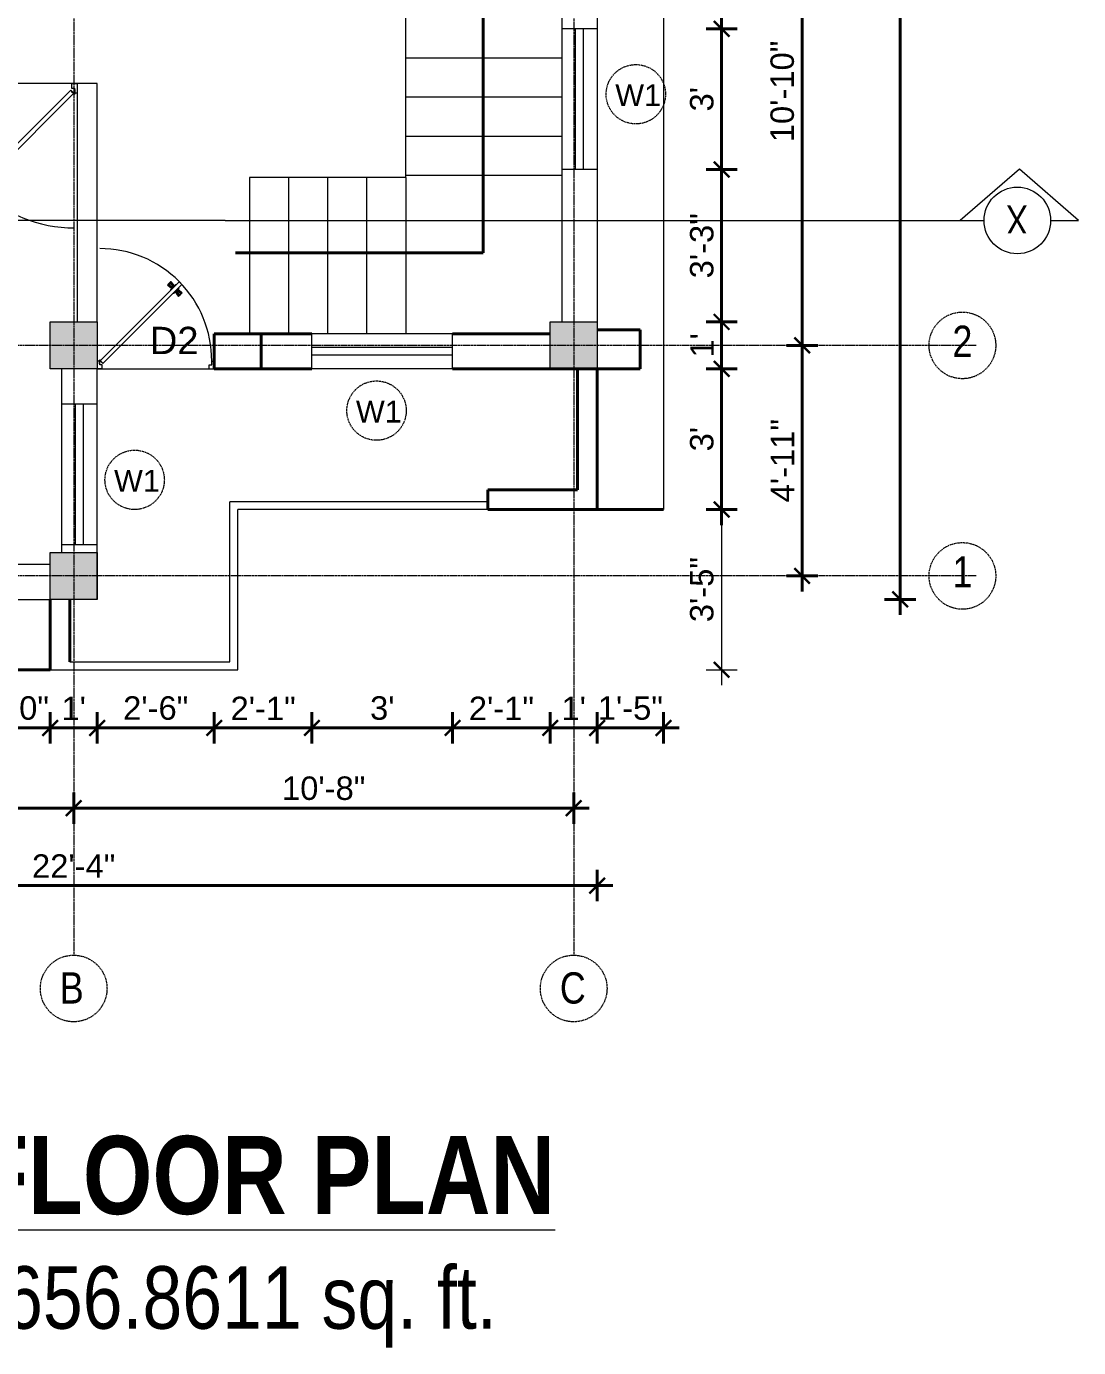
# Model space of a CAD drawing. Header units: inches. Extents: x 141029 to 166402, y -23568 to -18036.
# Drawn here: x 166132.5 to 166401.8, y -20152.4 to -19814.3 of the extents above; entities that cross this region are included whole.
import ezdxf

# ---------------------------------------------------------------- set-up
doc = ezdxf.new("R2010")
doc.units = ezdxf.units.IN
doc.header["$LTSCALE"] = 0.5
doc.header["$MEASUREMENT"] = 0
doc.header["$PDMODE"] = 66
doc.linetypes.add('CENTER', pattern=[2, 1.25, -0.25, 0.25, -0.25])
for name, color, linetype, lineweight in [('Annotate-Lite.w', 177, 'Continuous', 9), ('Annotations-Bold.w', 177, 'Continuous', 13), ('DOOR & WIN', 1, 'Continuous', 25), ('PUERTAS', 7, 'Continuous', 9), ('TEXT', 220, 'Continuous', 9), ('Text-100.w', 254, 'Continuous', 9), ('wall', 1, 'Continuous', 40)]:
    doc.layers.add(name, color=color, linetype=linetype, lineweight=lineweight)
doc.styles.add('ARAIL', font='ARIALN.TTF')
doc.styles.add('arial', font='arial.ttf')
doc.styles.add('DIMTEXT', font='arial.ttf', dxfattribs={"height": 6})
doc.styles.add('gaurav', font='arial.ttf')
doc.styles.get("Standard").update_dxf_attribs({"font": 'arial.ttf'})
doc.dimstyles.new('1 by 96', dxfattribs={"dimtxt": 6, "dimasz": 4, "dimexe": 4, "dimexo": 4, "dimgap": 2, "dimtad": 1, "dimdec": 0, "dimzin": 0, "dimdsep": 46, "dimlunit": 4, "dimtxsty": 'Standard', "dimblk": 'ARCHTICK', "dimcen": 0, "dimdle": 4, "dimadec": 0, "dimazin": 0, "dimtfac": 1, "dimtdec": 0, "dimtix": 1, "dimtofl": 0, "dimtmove": 1, "dimatfit": 3, "dimldrblk": 'ARCHTICK', "dimfxl": 4, "dimfxlon": 1, "dimtolj": 1, "dimtzin": 0, "dimlwd": -1, "dimlwe": -1, "dimarcsym": 0})

# ---------------------------------------------------------------- blocks, each defined once
blk = doc.blocks.new('3ft')
at = {"layer": 'PUERTAS', "color": 6}
for p, q in [((1.01, 2.52), (25.23, 26.74)), ((26.05, 25.92), (1.77, 1.64)), ((26.05, 25.92), (25.23, 26.74)), ((0, 2.4), (0, 0)), ((0.72, 2.4), (0, 2.4)), ((1.6, 0), (0, 0)), ((0.72, 1.52), (0.72, 2.44)), ((0.8, 1.52), (0.72, 1.52)), ((0.8, 1.52), (0.8, 2.41)), ((0.8, 1.2), (0.8, 1.52)), ((1.6, 1.2), (0.8, 1.2)), ((1.57, 1.84), (0.94, 2.47)), ((1.63, 1.89), (0.97, 2.55)), ((1.63, 1.89), (1.57, 1.84)), ((1.77, 1.64), (1.57, 1.84)), ((1.6, 0), (1.6, 1.2)), ((34.4, 0), (34.4, 1.2)), ((34.4, 1.2), (35.2, 1.2)), ((34.4, 0), (36, 0)), ((35.2, 1.2), (35.2, 2.4)), ((35.2, 2.4), (36, 2.4)), ((36, 0), (36, 2.4))]:
    blk.add_line(p, q, dxfattribs=at)
at = {"layer": 'PUERTAS', "color": 8}
for p, q in [((22.57, 24.94), (21.65, 25.68)), ((22.63, 24.99), (21.69, 25.75)), ((22.74, 25.1), (21.84, 25.9)), ((22.13, 26.28), (21.98, 26.13)), ((22.88, 25.24), (22.01, 26.06)), ((22.13, 26.28), (22.27, 26.42)), ((22.29, 26.41), (22.27, 26.42)), ((23.16, 25.52), (22.34, 26.39)), ((23.3, 25.66), (22.5, 26.56)), ((23.41, 25.77), (22.65, 26.71)), ((22.69, 24.32), (23.02, 24.83)), ((23.46, 25.83), (22.72, 26.75)), ((22.95, 24.96), (22.84, 25.07)), ((22.98, 24.99), (22.86, 25.1)), ((23.03, 25.04), (22.91, 25.15)), ((22.91, 24.53), (23.1, 24.91)), ((23.11, 25.12), (22.99, 25.23)), ((23.13, 24.76), (23.18, 24.99)), ((23.28, 25.3), (23.17, 25.41)), ((23.36, 25.37), (23.25, 25.49)), ((23.31, 24.94), (23.28, 25.08)), ((23.41, 25.43), (23.3, 25.54)), ((23.46, 25.09), (23.32, 25.13)), ((23.44, 25.45), (23.33, 25.56)), ((23.64, 25.27), (23.41, 25.22)), ((23.87, 25.49), (23.49, 25.3)), ((24.08, 25.71), (23.57, 25.38)), ((23.63, 23.38), (24.14, 23.72)), ((23.84, 23.6), (24.22, 23.79)), ((24.07, 23.82), (24.3, 23.88)), ((24.25, 24), (24.39, 23.97)), ((24.35, 23.72), (24.46, 23.61)), ((24.4, 24.15), (24.43, 24.01)), ((24.43, 23.8), (24.54, 23.69)), ((24.58, 24.33), (24.52, 24.1)), ((24.6, 23.97), (24.72, 23.86)), ((24.8, 24.56), (24.61, 24.18)), ((25.02, 24.77), (24.68, 24.26)), ((24.68, 24.05), (24.79, 23.94)), ((24.73, 24.1), (24.85, 23.99)), ((24.76, 24.13), (24.87, 24.02)), ((24.83, 23.85), (25.7, 23.03)), ((24.97, 23.99), (25.87, 23.2)), ((25.08, 24.1), (26.02, 23.34)), ((25.14, 24.15), (26.06, 23.41)), ((24.25, 23.26), (24.99, 22.34)), ((24.27, 23.64), (24.38, 23.53)), ((24.3, 23.67), (24.41, 23.56)), ((24.3, 23.32), (25.06, 22.38)), ((24.41, 23.43), (25.2, 22.53)), ((24.55, 23.57), (25.37, 22.7)), ((25.58, 22.82), (25.43, 22.67)), ((25.58, 22.82), (25.73, 22.97)), ((25.72, 22.98), (25.73, 22.97)), ((0, 0), (36, 0))]:
    blk.add_line(p, q, dxfattribs=at)
at = {"layer": 'PUERTAS', "color": 1}
for p, q in [((21.67, 25.73), (22.17, 26.23)), ((22.49, 24.95), (21.67, 25.61)), ((21.7, 25.82), (22.14, 26.26)), ((21.73, 25.79), (21.7, 25.82)), ((22.58, 26.7), (22.14, 26.26)), ((22.67, 26.73), (22.17, 26.23)), ((22.61, 26.67), (22.58, 26.7)), ((22.6, 24.96), (23.02, 25.38)), ((22.61, 24.25), (22.92, 24.72)), ((22.62, 24.13), (22.61, 24.14)), ((22.7, 25.07), (22.71, 25.06)), ((23.45, 25.91), (22.79, 26.73)), ((22.82, 25.06), (23.08, 25.32)), ((22.94, 24.95), (22.83, 25.07)), ((22.92, 24.72), (22.92, 24.72)), ((22.93, 24.94), (23.19, 25.21)), ((22.93, 24.84), (22.93, 24.83)), ((23.44, 25.81), (23.02, 25.38)), ((23.34, 25.58), (23.08, 25.32)), ((23.46, 25.47), (23.19, 25.21)), ((23.33, 25.7), (23.34, 25.69)), ((23.45, 25.46), (23.33, 25.57)), ((23.57, 25.47), (23.57, 25.47)), ((24.15, 25.79), (23.68, 25.48)), ((23.68, 25.48), (23.68, 25.48)), ((24.25, 23.62), (24.51, 23.89)), ((24.27, 25.78), (24.26, 25.79)), ((24.26, 23.29), (24.69, 23.71)), ((24.37, 23.52), (24.63, 23.77)), ((24.78, 24.15), (24.51, 23.89)), ((24.89, 24.03), (24.63, 23.77)), ((25.11, 24.14), (24.69, 23.71)), ((24.77, 24.14), (24.88, 24.03)), ((24.79, 24.38), (24.78, 24.37)), ((24.78, 24.26), (24.78, 24.26)), ((25.1, 24.84), (24.79, 24.38)), ((25, 24.03), (25, 24.03)), ((25.09, 24.96), (25.1, 24.95)), ((25.22, 24.14), (26.03, 23.48)), ((23.44, 23.31), (23.45, 23.3)), ((23.56, 23.3), (24.03, 23.61)), ((24.03, 23.61), (24.03, 23.62)), ((24.14, 23.62), (24.14, 23.62)), ((24.26, 23.63), (24.37, 23.52)), ((24.26, 23.18), (24.92, 22.37)), ((24.37, 23.4), (24.37, 23.4)), ((25.04, 22.36), (25.54, 22.86)), ((25.1, 22.42), (25.13, 22.39)), ((25.13, 22.39), (25.57, 22.83)), ((26.04, 23.37), (25.54, 22.86)), ((26.01, 23.27), (25.57, 22.83)), ((25.98, 23.3), (26.01, 23.27))]:
    blk.add_line(p, q, dxfattribs=at)
at = {"layer": 'PUERTAS', "color": 2}
for p, q in [((21.99, 26.11), (21.98, 26.13)), ((25.42, 22.68), (25.43, 22.67))]:
    blk.add_line(p, q, dxfattribs=at)
at = {"layer": 'PUERTAS', "color": 6}
for radius in [0.155, 0.0752]:
    blk.add_circle((0.82, 2.56), radius, dxfattribs=at)
blk.add_arc((0.82, 2.56), 34.38, 359.7285, 90.0333, dxfattribs=at)
at = {"layer": 'PUERTAS', "color": 1}
for centre, start, end in [((22.54, 25.01), 231.0764, 315), ((22.67, 24.2), 135, 225), ((22.73, 26.68), 38.9236, 135), ((22.77, 25.12), 225, 315), ((22.99, 24.89), 135, 219.7428), ((22.87, 24.78), 315, 39.7428), ((23.28, 25.63), 315, 45), ((23.39, 25.86), 315, 38.9236), ((23.51, 25.41), 50.2572, 135), ((23.62, 25.53), 230.2572, 315), ((24.2, 25.73), 45, 135), ((24.84, 24.31), 135, 219.7428), ((24.72, 24.21), 315, 39.7428), ((24.94, 23.98), 45, 135), ((25.04, 24.89), 315, 45), ((25.17, 24.08), 51.0764, 135), ((23.51, 23.36), 225, 315), ((24.09, 23.56), 50.2572, 135), ((24.2, 23.68), 230.2572, 315), ((24.32, 23.23), 135, 218.9236), ((24.42, 23.46), 135, 225), ((24.98, 22.42), 218.9236, 315), ((25.98, 23.42), 315, 51.0764)]:
    blk.add_arc(centre, 0.08, start, end, dxfattribs=at)
blk = doc.blocks.new('*U213')
at = {"color": 3, "xscale": -1}
blk.add_blockref('3ft', (42, 0), dxfattribs=at)
blk = doc.blocks.new('2ft6in')
at = {"layer": 'PUERTAS', "color": 2}
for p, q in [((0.84, 2.1), (21.02, 22.28)), ((21.71, 21.6), (1.47, 1.37)), ((18.33, 21.76), (18.31, 21.77)), ((21.71, 21.6), (21.02, 22.28)), ((21.18, 18.9), (21.2, 18.89)), ((0, 2), (0, 0)), ((0.6, 2), (0, 2)), ((1.33, 0), (0, 0)), ((0.6, 1.26), (0.6, 2.04)), ((0.67, 1.26), (0.6, 1.26)), ((0.67, 1.26), (0.67, 2.01)), ((0.67, 1), (0.67, 1.26)), ((1.33, 1), (0.67, 1)), ((1.31, 1.53), (0.79, 2.06)), ((1.36, 1.58), (0.81, 2.12)), ((1.36, 1.58), (1.31, 1.53)), ((1.47, 1.37), (1.31, 1.53)), ((1.33, 0), (1.33, 1)), ((28.67, 0), (28.67, 1)), ((28.67, 1), (29.33, 1)), ((28.67, 0), (30, 0)), ((29.33, 1), (29.33, 2)), ((29.33, 2), (30, 2)), ((30, 0), (30, 2))]:
    blk.add_line(p, q, dxfattribs=at)
at = {"layer": 'PUERTAS', "color": 8}
for p, q in [((18.81, 20.78), (18.04, 21.4)), ((18.86, 20.83), (18.08, 21.46)), ((18.95, 20.92), (18.2, 21.58)), ((18.44, 21.9), (18.31, 21.77)), ((19.07, 21.03), (18.34, 21.72)), ((18.44, 21.9), (18.56, 22.02)), ((18.58, 22.01), (18.56, 22.02)), ((19.3, 21.26), (18.61, 22)), ((19.42, 21.38), (18.75, 22.14)), ((19.51, 21.48), (18.88, 22.26)), ((18.91, 20.27), (19.19, 20.69)), ((19.55, 21.53), (18.93, 22.3)), ((19.13, 20.8), (19.03, 20.9)), ((19.15, 20.82), (19.05, 20.92)), ((19.09, 20.44), (19.25, 20.76)), ((19.19, 20.87), (19.1, 20.96)), ((19.25, 20.93), (19.16, 21.02)), ((19.28, 20.63), (19.32, 20.83)), ((19.4, 21.08), (19.31, 21.17)), ((19.47, 21.15), (19.38, 21.24)), ((19.43, 20.78), (19.4, 20.9)), ((19.51, 21.19), (19.42, 21.28)), ((19.55, 20.91), (19.43, 20.94)), ((19.53, 21.21), (19.44, 21.3)), ((19.7, 21.06), (19.51, 21.01)), ((19.89, 21.24), (19.58, 21.08)), ((20.07, 21.42), (19.64, 21.15)), ((20.67, 20.47), (20.51, 20.15)), ((20.85, 20.64), (20.57, 20.22)), ((19.69, 19.49), (20.12, 19.76)), ((19.87, 19.67), (20.18, 19.83)), ((20.06, 19.85), (20.25, 19.9)), ((20.21, 20), (20.33, 19.97)), ((20.21, 19.38), (20.83, 18.61)), ((20.23, 19.7), (20.32, 19.61)), ((20.25, 19.72), (20.34, 19.63)), ((20.25, 19.43), (20.88, 18.65)), ((20.29, 19.76), (20.38, 19.67)), ((20.33, 20.13), (20.36, 20.01)), ((20.34, 19.53), (21, 18.77)), ((20.36, 19.83), (20.45, 19.74)), ((20.48, 20.28), (20.44, 20.08)), ((20.46, 19.64), (21.14, 18.91)), ((20.5, 19.98), (20.6, 19.89)), ((20.57, 20.04), (20.66, 19.95)), ((20.61, 20.09), (20.7, 19.99)), ((20.63, 20.11), (20.72, 20.01)), ((20.69, 19.87), (21.42, 19.19)), ((20.81, 19.99), (21.56, 19.33)), ((20.9, 20.08), (21.68, 19.45)), ((20.95, 20.13), (21.72, 19.51)), ((21.32, 19.01), (21.2, 18.89)), ((21.32, 19.01), (21.44, 19.14)), ((21.43, 19.15), (21.44, 19.14)), ((0, 0), (30, 0))]:
    blk.add_line(p, q, dxfattribs=at)
at = {"layer": 'PUERTAS', "color": 1}
for p, q in [((18.06, 21.44), (18.48, 21.86)), ((18.74, 20.79), (18.06, 21.34)), ((18.08, 21.51), (18.45, 21.88)), ((18.11, 21.49), (18.08, 21.51)), ((18.82, 22.25), (18.45, 21.88)), ((18.9, 22.28), (18.48, 21.86)), ((18.84, 22.23), (18.82, 22.25)), ((18.83, 20.8), (19.18, 21.15)), ((18.84, 20.21), (19.1, 20.6)), ((18.92, 20.89), (18.93, 20.88)), ((19.54, 21.59), (18.99, 22.27)), ((19.02, 20.88), (19.24, 21.1)), ((19.12, 20.8), (19.03, 20.89)), ((19.1, 20.7), (19.11, 20.69)), ((19.1, 20.6), (19.1, 20.6)), ((19.11, 20.79), (19.33, 21.01)), ((19.54, 21.5), (19.18, 21.15)), ((19.45, 21.31), (19.24, 21.1)), ((19.55, 21.22), (19.33, 21.01)), ((19.45, 21.41), (19.45, 21.41)), ((19.54, 21.22), (19.45, 21.31)), ((19.64, 21.23), (19.64, 21.23)), ((19.74, 21.24), (19.73, 21.23)), ((20.12, 21.49), (19.74, 21.24)), ((20.22, 21.48), (20.22, 21.49)), ((20.66, 20.31), (20.65, 20.31)), ((20.91, 20.7), (20.66, 20.31)), ((20.91, 20.8), (20.91, 20.79)), ((18.85, 20.11), (18.84, 20.12)), ((19.53, 19.43), (19.54, 19.42)), ((19.64, 19.42), (20.02, 19.67)), ((20.02, 19.67), (20.03, 19.68)), ((20.12, 19.68), (20.12, 19.68)), ((20.21, 19.69), (20.43, 19.9)), ((20.22, 19.41), (20.57, 19.76)), ((20.22, 19.69), (20.31, 19.6)), ((20.22, 19.32), (20.76, 18.64)), ((20.31, 19.6), (20.52, 19.81)), ((20.31, 19.5), (20.31, 19.5)), ((20.65, 20.12), (20.43, 19.9)), ((20.74, 20.03), (20.52, 19.81)), ((20.93, 20.11), (20.57, 19.76)), ((20.64, 20.11), (20.73, 20.02)), ((20.65, 20.21), (20.65, 20.22)), ((20.84, 20.02), (20.83, 20.03)), ((20.86, 18.63), (21.28, 19.05)), ((20.91, 18.68), (20.94, 18.66)), ((20.94, 18.66), (21.31, 19.03)), ((21.02, 20.12), (21.7, 19.57)), ((21.7, 19.47), (21.28, 19.05)), ((21.67, 19.4), (21.31, 19.03)), ((21.65, 19.42), (21.67, 19.4))]:
    blk.add_line(p, q, dxfattribs=at)
at = {"layer": 'PUERTAS', "color": 2}
for radius in [0.129, 0.0627]:
    blk.add_circle((0.68, 2.14), radius, dxfattribs=at)
at = {"layer": 'PUERTAS', "color": 8}
blk.add_arc((0.68, 2.14), 28.65, 359.7285, 90.0333, dxfattribs=at)
at = {"layer": 'PUERTAS', "color": 1}
for centre, start, end in [((18.78, 20.84), 231.0764, 315), ((18.94, 22.23), 38.9236, 135), ((18.97, 20.93), 225, 315), ((19.16, 20.74), 135, 219.7428), ((19.06, 20.65), 315, 39.7428), ((19.4, 21.36), 315, 45), ((19.49, 21.55), 315, 38.9236), ((19.6, 21.18), 50.2572, 135), ((19.68, 21.28), 230.2572, 315), ((20.17, 21.44), 45, 135), ((20.7, 20.26), 135, 219.7428), ((20.87, 20.75), 315, 45), ((18.89, 20.16), 135, 225), ((19.59, 19.47), 225, 315), ((20.07, 19.63), 50.2572, 135), ((20.16, 19.73), 230.2572, 315), ((20.27, 19.36), 135, 218.9236), ((20.35, 19.55), 135, 225), ((20.6, 20.17), 315, 39.7428), ((20.78, 19.98), 45, 135), ((20.82, 18.68), 218.9236, 315), ((20.98, 20.07), 51.0764, 135), ((21.65, 19.52), 315, 51.0764)]:
    blk.add_arc(centre, 0.0667, start, end, dxfattribs=at)
blk = doc.blocks.new('*U216')
at = {"color": 3}
blk.add_blockref('2ft6in', (0, 0), dxfattribs=at)
blk = doc.blocks.new('_ArchTick')
at = {"color": 0, "linetype": 'ByBlock', "const_width": 0.15}
blk.add_lwpolyline([(-0.5, -0.5), (0.5, 0.5)], dxfattribs=at)
blk = doc.blocks.new('*D771')
at = {"layer": 'Defpoints', "color": 0, "transparency": 16777216}
for p in [(166278.6, -19889.95), (166278.6, -19901.95), (166310.47, -19901.95)]:
    blk.add_point(p, dxfattribs=at)
at = {"layer": 'wall', "color": 0, "transparency": 16777216}
for p, q in [((166310.47, -19885.95), (166310.47, -19905.95)), ((166306.47, -19889.95), (166314.47, -19889.95)), ((166306.47, -19901.95), (166314.47, -19901.95))]:
    blk.add_line(p, q, dxfattribs=at)
at = {"layer": 'wall', "color": 0, "transparency": 16777216, "xscale": 4, "yscale": 4, "zscale": 4}
for p, rotation in [((166310.47, -19889.95), 90), ((166310.47, -19901.95), 270)]:
    blk.add_blockref('_ArchTick', p, dxfattribs=dict(at, rotation=rotation))
at = {"layer": 'wall', "color": 0, "transparency": 16777216, "insert": (166305.46, -19895.95), "char_height": 6, "attachment_point": 5, "rotation": 90}
blk.add_mtext("\\A1;1'", dxfattribs=at)
blk = doc.blocks.new('*D773')
at = {"layer": 'Defpoints', "color": 0, "transparency": 16777216}
for p in [(166278.6, -19765.95), (166278.6, -19895.95), (166331.07, -19895.95)]:
    blk.add_point(p, dxfattribs=at)
at = {"layer": 'wall', "color": 0, "transparency": 16777216}
for p, q in [((166331.07, -19761.95), (166331.07, -19899.95)), ((166327.07, -19765.95), (166335.07, -19765.95)), ((166327.07, -19895.95), (166335.07, -19895.95))]:
    blk.add_line(p, q, dxfattribs=at)
at = {"layer": 'wall', "color": 0, "transparency": 16777216, "xscale": 4, "yscale": 4, "zscale": 4}
for p, rotation in [((166331.07, -19765.95), 90), ((166331.07, -19895.95), 270)]:
    blk.add_blockref('_ArchTick', p, dxfattribs=dict(at, rotation=rotation))
at = {"layer": 'wall', "color": 0, "transparency": 16777216, "insert": (166326.01, -19830.95), "char_height": 6, "attachment_point": 5, "rotation": 90}
blk.add_mtext('\\A1;10\'-10"', dxfattribs=at)
blk = doc.blocks.new('*D774')
at = {"layer": 'Defpoints', "color": 0, "transparency": 16777216}
for p in [(166278.6, -19895.95), (166150.6, -19954.95), (166331.07, -19954.95)]:
    blk.add_point(p, dxfattribs=at)
at = {"layer": 'wall', "color": 0, "transparency": 16777216}
for p, q in [((166331.07, -19891.95), (166331.07, -19958.95)), ((166327.07, -19895.95), (166335.07, -19895.95)), ((166327.07, -19954.95), (166335.07, -19954.95))]:
    blk.add_line(p, q, dxfattribs=at)
at = {"layer": 'wall', "color": 0, "transparency": 16777216, "xscale": 4, "yscale": 4, "zscale": 4}
for p, rotation in [((166331.07, -19895.95), 90), ((166331.07, -19954.95), 270)]:
    blk.add_blockref('_ArchTick', p, dxfattribs=dict(at, rotation=rotation))
at = {"layer": 'wall', "color": 0, "transparency": 16777216, "insert": (166326.06, -19925.45), "char_height": 6, "attachment_point": 5, "rotation": 90}
blk.add_mtext('\\A1;4\'-11"', dxfattribs=at)
blk = doc.blocks.new('*D775')
at = {"layer": 'Defpoints', "color": 0, "transparency": 16777216}
for p in [(166150.6, -19613.95), (166356.16, -19613.95), (166150.6, -19960.95)]:
    blk.add_point(p, dxfattribs=at)
at = {"layer": 'wall', "color": 0, "transparency": 16777216}
for p, q in [((166356.16, -19964.95), (166356.16, -19609.95)), ((166352.16, -19613.95), (166360.16, -19613.95)), ((166352.16, -19960.95), (166360.16, -19960.95))]:
    blk.add_line(p, q, dxfattribs=at)
at = {"layer": 'wall', "color": 0, "transparency": 16777216, "xscale": 4, "yscale": 4, "zscale": 4}
for p, rotation in [((166356.16, -19613.95), 90), ((166356.16, -19960.95), 270)]:
    blk.add_blockref('_ArchTick', p, dxfattribs=dict(at, rotation=rotation))
at = {"layer": 'wall', "color": 0, "transparency": 16777216, "insert": (166351.09, -19787.45), "char_height": 6, "attachment_point": 5, "rotation": 90}
blk.add_mtext('\\A1;28\'-11"', dxfattribs=at)
blk = doc.blocks.new('*D776')
at = {"layer": 'Defpoints', "color": 0, "transparency": 16777216}
for p in [(166016.6, -19960.95), (166144.6, -19960.95), (166144.6, -20014.38)]:
    blk.add_point(p, dxfattribs=at)
at = {"layer": 'wall', "color": 0, "transparency": 16777216}
for p, q in [((166016.6, -20010.38), (166016.6, -20018.38)), ((166144.6, -20010.38), (166144.6, -20018.38)), ((166012.6, -20014.38), (166148.6, -20014.38))]:
    blk.add_line(p, q, dxfattribs=at)
at = {"layer": 'wall', "color": 0, "transparency": 16777216, "xscale": 4, "yscale": 4, "zscale": 4, "rotation": 180}
blk.add_blockref('_ArchTick', (166016.6, -20014.38), dxfattribs=at)
at = {"layer": 'wall', "color": 0, "transparency": 16777216, "xscale": 4, "yscale": 4, "zscale": 4}
blk.add_blockref('_ArchTick', (166144.6, -20014.38), dxfattribs=at)
at = {"layer": 'wall', "color": 0, "transparency": 16777216, "insert": (166080.6, -20009.32), "char_height": 6, "attachment_point": 5}
blk.add_mtext('\\A1;10\'-8"', dxfattribs=at)
blk = doc.blocks.new('*D777')
at = {"layer": 'Defpoints', "color": 0, "transparency": 16777216}
for p in [(166272.6, -19901.95), (166144.6, -19960.95), (166272.6, -20014.38)]:
    blk.add_point(p, dxfattribs=at)
at = {"layer": 'wall', "color": 0, "transparency": 16777216}
for p, q in [((166144.6, -20010.38), (166144.6, -20018.38)), ((166272.6, -20010.38), (166272.6, -20018.38)), ((166140.6, -20014.38), (166276.6, -20014.38))]:
    blk.add_line(p, q, dxfattribs=at)
at = {"layer": 'wall', "color": 0, "transparency": 16777216, "xscale": 4, "yscale": 4, "zscale": 4, "rotation": 180}
blk.add_blockref('_ArchTick', (166144.6, -20014.38), dxfattribs=at)
at = {"layer": 'wall', "color": 0, "transparency": 16777216, "xscale": 4, "yscale": 4, "zscale": 4}
blk.add_blockref('_ArchTick', (166272.6, -20014.38), dxfattribs=at)
at = {"layer": 'wall', "color": 0, "transparency": 16777216, "insert": (166208.6, -20009.32), "char_height": 6, "attachment_point": 5}
blk.add_mtext('\\A1;10\'-8"', dxfattribs=at)
blk = doc.blocks.new('*D778')
at = {"layer": 'Defpoints', "color": 0, "transparency": 16777216}
for p in [(166278.6, -19901.95), (166010.6, -19960.95), (166278.6, -20034.21)]:
    blk.add_point(p, dxfattribs=at)
at = {"layer": 'wall', "color": 0, "transparency": 16777216}
for p, q in [((166010.6, -20030.21), (166010.6, -20038.21)), ((166278.6, -20030.21), (166278.6, -20038.21)), ((166006.6, -20034.21), (166282.6, -20034.21))]:
    blk.add_line(p, q, dxfattribs=at)
at = {"layer": 'wall', "color": 0, "transparency": 16777216, "xscale": 4, "yscale": 4, "zscale": 4, "rotation": 180}
blk.add_blockref('_ArchTick', (166010.6, -20034.21), dxfattribs=at)
at = {"layer": 'wall', "color": 0, "transparency": 16777216, "xscale": 4, "yscale": 4, "zscale": 4}
blk.add_blockref('_ArchTick', (166278.6, -20034.21), dxfattribs=at)
at = {"layer": 'wall', "color": 0, "transparency": 16777216, "insert": (166144.6, -20029.2), "char_height": 6, "attachment_point": 5}
blk.add_mtext('\\A1;22\'-4"', dxfattribs=at)
blk = doc.blocks.new('*D897')
at = {"layer": 'Defpoints', "color": 0, "transparency": 16777216}
for p in [(166278.6, -19901.95), (166295.6, -19937.95), (166310.47, -19937.95)]:
    blk.add_point(p, dxfattribs=at)
at = {"layer": 'wall', "color": 0, "transparency": 16777216}
for p, q in [((166310.47, -19897.95), (166310.47, -19941.95)), ((166306.47, -19901.95), (166314.47, -19901.95)), ((166306.47, -19937.95), (166314.47, -19937.95))]:
    blk.add_line(p, q, dxfattribs=at)
at = {"layer": 'wall', "color": 0, "transparency": 16777216, "xscale": 4, "yscale": 4, "zscale": 4}
for p, rotation in [((166310.47, -19901.95), 90), ((166310.47, -19937.95), 270)]:
    blk.add_blockref('_ArchTick', p, dxfattribs=dict(at, rotation=rotation))
at = {"layer": 'wall', "color": 0, "transparency": 16777216, "insert": (166305.41, -19919.95), "char_height": 6, "attachment_point": 5, "rotation": 90}
blk.add_mtext("\\A1;3'", dxfattribs=at)
blk = doc.blocks.new('*D898')
at = {"layer": 'Annotate-Lite.w', "color": 0, "transparency": 16777216}
for p, q in [((166310.47, -19933.95), (166310.47, -19982.95)), ((166306.47, -19937.95), (166314.47, -19937.95)), ((166306.47, -19978.95), (166314.47, -19978.95))]:
    blk.add_line(p, q, dxfattribs=at)
at = {"layer": 'Defpoints', "color": 0, "transparency": 16777216}
for p in [(166295.6, -19937.95), (166186.6, -19978.95), (166310.47, -19978.95)]:
    blk.add_point(p, dxfattribs=at)
at = {"layer": 'Annotate-Lite.w', "color": 0, "transparency": 16777216, "xscale": 4, "yscale": 4, "zscale": 4}
for p, rotation in [((166310.47, -19937.95), 90), ((166310.47, -19978.95), 270)]:
    blk.add_blockref('_ArchTick', p, dxfattribs=dict(at, rotation=rotation))
at = {"layer": 'Annotate-Lite.w', "color": 0, "transparency": 16777216, "insert": (166305.41, -19958.45), "char_height": 6, "attachment_point": 5, "rotation": 90}
blk.add_mtext('\\A1;3\'-5"', dxfattribs=at)
blk = doc.blocks.new('*D899')
at = {"layer": 'Defpoints', "color": 0, "transparency": 16777216}
for p in [(166278.6, -19937.95), (166295.6, -19937.95), (166295.6, -19993.86)]:
    blk.add_point(p, dxfattribs=at)
at = {"layer": 'wall', "color": 0, "transparency": 16777216}
for p, q in [((166278.6, -19989.86), (166278.6, -19997.86)), ((166295.6, -19989.86), (166295.6, -19997.86)), ((166274.6, -19993.86), (166299.6, -19993.86))]:
    blk.add_line(p, q, dxfattribs=at)
at = {"layer": 'wall', "color": 0, "transparency": 16777216, "xscale": 4, "yscale": 4, "zscale": 4, "rotation": 180}
blk.add_blockref('_ArchTick', (166278.6, -19993.86), dxfattribs=at)
at = {"layer": 'wall', "color": 0, "transparency": 16777216, "xscale": 4, "yscale": 4, "zscale": 4}
blk.add_blockref('_ArchTick', (166295.6, -19993.86), dxfattribs=at)
at = {"layer": 'wall', "color": 0, "transparency": 16777216, "insert": (166287.1, -19988.8), "char_height": 6, "attachment_point": 5}
blk.add_mtext('\\A1;1\'-5"', dxfattribs=at)
blk = doc.blocks.new('*D911')
at = {"layer": 'Defpoints', "color": 0, "transparency": 16777216}
for p in [(166278.6, -19850.95), (166310.47, -19850.95), (166278.6, -19889.95)]:
    blk.add_point(p, dxfattribs=at)
at = {"layer": 'wall', "color": 0, "transparency": 16777216}
for p, q in [((166310.47, -19893.95), (166310.47, -19846.95)), ((166306.47, -19850.95), (166314.47, -19850.95)), ((166306.47, -19889.95), (166314.47, -19889.95))]:
    blk.add_line(p, q, dxfattribs=at)
at = {"layer": 'wall', "color": 0, "transparency": 16777216, "xscale": 4, "yscale": 4, "zscale": 4}
for p, rotation in [((166310.47, -19850.95), 90), ((166310.47, -19889.95), 270)]:
    blk.add_blockref('_ArchTick', p, dxfattribs=dict(at, rotation=rotation))
at = {"layer": 'wall', "color": 0, "transparency": 16777216, "insert": (166305.41, -19870.45), "char_height": 6, "attachment_point": 5, "rotation": 90}
blk.add_mtext('\\A1;3\'-3"', dxfattribs=at)
blk = doc.blocks.new('*D912')
at = {"layer": 'Defpoints', "color": 0, "transparency": 16777216}
for p in [(166278.6, -19814.95), (166310.47, -19814.95), (166278.6, -19850.95)]:
    blk.add_point(p, dxfattribs=at)
at = {"layer": 'wall', "color": 0, "transparency": 16777216}
for p, q in [((166310.47, -19854.95), (166310.47, -19810.95)), ((166306.47, -19814.95), (166314.47, -19814.95)), ((166306.47, -19850.95), (166314.47, -19850.95))]:
    blk.add_line(p, q, dxfattribs=at)
at = {"layer": 'wall', "color": 0, "transparency": 16777216, "xscale": 4, "yscale": 4, "zscale": 4}
for p, rotation in [((166310.47, -19814.95), 90), ((166310.47, -19850.95), 270)]:
    blk.add_blockref('_ArchTick', p, dxfattribs=dict(at, rotation=rotation))
at = {"layer": 'wall', "color": 0, "transparency": 16777216, "insert": (166305.41, -19832.95), "char_height": 6, "attachment_point": 5, "rotation": 90}
blk.add_mtext("\\A1;3'", dxfattribs=at)
blk = doc.blocks.new('*D913')
at = {"layer": 'Defpoints', "color": 0, "transparency": 16777216}
for p in [(166278.6, -19771.95), (166310.47, -19771.95), (166278.6, -19814.95)]:
    blk.add_point(p, dxfattribs=at)
at = {"layer": 'wall', "color": 0, "transparency": 16777216}
for p, q in [((166310.47, -19818.95), (166310.47, -19767.95)), ((166306.47, -19771.95), (166314.47, -19771.95)), ((166306.47, -19814.95), (166314.47, -19814.95))]:
    blk.add_line(p, q, dxfattribs=at)
at = {"layer": 'wall', "color": 0, "transparency": 16777216, "xscale": 4, "yscale": 4, "zscale": 4}
for p, rotation in [((166310.47, -19771.95), 90), ((166310.47, -19814.95), 270)]:
    blk.add_blockref('_ArchTick', p, dxfattribs=dict(at, rotation=rotation))
at = {"layer": 'wall', "color": 0, "transparency": 16777216, "insert": (166305.41, -19793.45), "char_height": 6, "attachment_point": 5, "rotation": 90}
blk.add_mtext('\\A1;3\'-7"', dxfattribs=at)
blk = doc.blocks.new('*D914')
at = {"layer": 'Defpoints', "color": 0, "transparency": 16777216}
for p in [(166266.6, -19901.95), (166278.6, -19937.95), (166266.6, -19993.86)]:
    blk.add_point(p, dxfattribs=at)
at = {"layer": 'wall', "color": 0, "transparency": 16777216}
for p, q in [((166266.6, -19989.86), (166266.6, -19997.86)), ((166278.6, -19989.86), (166278.6, -19997.86)), ((166282.6, -19993.86), (166262.6, -19993.86))]:
    blk.add_line(p, q, dxfattribs=at)
at = {"layer": 'wall', "color": 0, "transparency": 16777216, "xscale": 4, "yscale": 4, "zscale": 4, "rotation": 180}
blk.add_blockref('_ArchTick', (166266.6, -19993.86), dxfattribs=at)
at = {"layer": 'wall', "color": 0, "transparency": 16777216, "xscale": 4, "yscale": 4, "zscale": 4}
blk.add_blockref('_ArchTick', (166278.6, -19993.86), dxfattribs=at)
at = {"layer": 'wall', "color": 0, "transparency": 16777216, "insert": (166272.6, -19988.85), "char_height": 6, "attachment_point": 5}
blk.add_mtext("\\A1;1'", dxfattribs=at)
blk = doc.blocks.new('*D915')
at = {"layer": 'Defpoints', "color": 0, "transparency": 16777216}
for p in [(166241.6, -19901.95), (166266.6, -19901.95), (166241.6, -19993.86)]:
    blk.add_point(p, dxfattribs=at)
at = {"layer": 'wall', "color": 0, "transparency": 16777216}
for p, q in [((166241.6, -19989.86), (166241.6, -19997.86)), ((166266.6, -19989.86), (166266.6, -19997.86)), ((166270.6, -19993.86), (166237.6, -19993.86))]:
    blk.add_line(p, q, dxfattribs=at)
at = {"layer": 'wall', "color": 0, "transparency": 16777216, "xscale": 4, "yscale": 4, "zscale": 4, "rotation": 180}
blk.add_blockref('_ArchTick', (166241.6, -19993.86), dxfattribs=at)
at = {"layer": 'wall', "color": 0, "transparency": 16777216, "xscale": 4, "yscale": 4, "zscale": 4}
blk.add_blockref('_ArchTick', (166266.6, -19993.86), dxfattribs=at)
at = {"layer": 'wall', "color": 0, "transparency": 16777216, "insert": (166254.1, -19988.85), "char_height": 6, "attachment_point": 5}
blk.add_mtext('\\A1;2\'-1"', dxfattribs=at)
blk = doc.blocks.new('*D916')
at = {"layer": 'Defpoints', "color": 0, "transparency": 16777216}
for p in [(166205.6, -19901.95), (166241.6, -19901.95), (166205.6, -19993.86)]:
    blk.add_point(p, dxfattribs=at)
at = {"layer": 'wall', "color": 0, "transparency": 16777216}
for p, q in [((166205.6, -19989.86), (166205.6, -19997.86)), ((166241.6, -19989.86), (166241.6, -19997.86)), ((166245.6, -19993.86), (166201.6, -19993.86))]:
    blk.add_line(p, q, dxfattribs=at)
at = {"layer": 'wall', "color": 0, "transparency": 16777216, "xscale": 4, "yscale": 4, "zscale": 4, "rotation": 180}
blk.add_blockref('_ArchTick', (166205.6, -19993.86), dxfattribs=at)
at = {"layer": 'wall', "color": 0, "transparency": 16777216, "xscale": 4, "yscale": 4, "zscale": 4}
blk.add_blockref('_ArchTick', (166241.6, -19993.86), dxfattribs=at)
at = {"layer": 'wall', "color": 0, "transparency": 16777216, "insert": (166223.6, -19988.8), "char_height": 6, "attachment_point": 5}
blk.add_mtext("\\A1;3'", dxfattribs=at)
blk = doc.blocks.new('*D917')
at = {"layer": 'Defpoints', "color": 0, "transparency": 16777216}
for p in [(166180.6, -19901.95), (166205.6, -19901.95), (166180.6, -19993.86)]:
    blk.add_point(p, dxfattribs=at)
at = {"layer": 'wall', "color": 0, "transparency": 16777216}
for p, q in [((166180.6, -19989.86), (166180.6, -19997.86)), ((166205.6, -19989.86), (166205.6, -19997.86)), ((166209.6, -19993.86), (166176.6, -19993.86))]:
    blk.add_line(p, q, dxfattribs=at)
at = {"layer": 'wall', "color": 0, "transparency": 16777216, "xscale": 4, "yscale": 4, "zscale": 4, "rotation": 180}
blk.add_blockref('_ArchTick', (166180.6, -19993.86), dxfattribs=at)
at = {"layer": 'wall', "color": 0, "transparency": 16777216, "xscale": 4, "yscale": 4, "zscale": 4}
blk.add_blockref('_ArchTick', (166205.6, -19993.86), dxfattribs=at)
at = {"layer": 'wall', "color": 0, "transparency": 16777216, "insert": (166193.1, -19988.85), "char_height": 6, "attachment_point": 5}
blk.add_mtext('\\A1;2\'-1"', dxfattribs=at)
blk = doc.blocks.new('*D918')
at = {"layer": 'Defpoints', "color": 0, "transparency": 16777216}
for p in [(166180.6, -19901.95), (166150.6, -19960.95), (166150.6, -19993.86)]:
    blk.add_point(p, dxfattribs=at)
at = {"layer": 'wall', "color": 0, "transparency": 16777216}
for p, q in [((166150.6, -19989.86), (166150.6, -19997.86)), ((166180.6, -19989.86), (166180.6, -19997.86)), ((166184.6, -19993.86), (166146.6, -19993.86))]:
    blk.add_line(p, q, dxfattribs=at)
at = {"layer": 'wall', "color": 0, "transparency": 16777216, "xscale": 4, "yscale": 4, "zscale": 4, "rotation": 180}
blk.add_blockref('_ArchTick', (166150.6, -19993.86), dxfattribs=at)
at = {"layer": 'wall', "color": 0, "transparency": 16777216, "xscale": 4, "yscale": 4, "zscale": 4}
blk.add_blockref('_ArchTick', (166180.6, -19993.86), dxfattribs=at)
at = {"layer": 'wall', "color": 0, "transparency": 16777216, "insert": (166165.6, -19988.8), "char_height": 6, "attachment_point": 5}
blk.add_mtext('\\A1;2\'-6"', dxfattribs=at)
blk = doc.blocks.new('*D919')
at = {"layer": 'Defpoints', "color": 0, "transparency": 16777216}
for p in [(166138.6, -19960.95), (166150.6, -19960.95), (166138.6, -19993.86)]:
    blk.add_point(p, dxfattribs=at)
at = {"layer": 'wall', "color": 0, "transparency": 16777216}
for p, q in [((166138.6, -19989.86), (166138.6, -19997.86)), ((166150.6, -19989.86), (166150.6, -19997.86)), ((166154.6, -19993.86), (166134.6, -19993.86))]:
    blk.add_line(p, q, dxfattribs=at)
at = {"layer": 'wall', "color": 0, "transparency": 16777216, "xscale": 4, "yscale": 4, "zscale": 4, "rotation": 180}
blk.add_blockref('_ArchTick', (166138.6, -19993.86), dxfattribs=at)
at = {"layer": 'wall', "color": 0, "transparency": 16777216, "xscale": 4, "yscale": 4, "zscale": 4}
blk.add_blockref('_ArchTick', (166150.6, -19993.86), dxfattribs=at)
at = {"layer": 'wall', "color": 0, "transparency": 16777216, "insert": (166144.6, -19988.85), "char_height": 6, "attachment_point": 5}
blk.add_mtext("\\A1;1'", dxfattribs=at)
blk = doc.blocks.new('*D920')
at = {"layer": 'Defpoints', "color": 0, "transparency": 16777216}
for p in [(166116.6, -19960.95), (166138.6, -19960.95), (166116.6, -19993.86)]:
    blk.add_point(p, dxfattribs=at)
at = {"layer": 'wall', "color": 0, "transparency": 16777216}
for p, q in [((166116.6, -19989.86), (166116.6, -19997.86)), ((166138.6, -19989.86), (166138.6, -19997.86)), ((166142.6, -19993.86), (166112.6, -19993.86))]:
    blk.add_line(p, q, dxfattribs=at)
at = {"layer": 'wall', "color": 0, "transparency": 16777216, "xscale": 4, "yscale": 4, "zscale": 4, "rotation": 180}
blk.add_blockref('_ArchTick', (166116.6, -19993.86), dxfattribs=at)
at = {"layer": 'wall', "color": 0, "transparency": 16777216, "xscale": 4, "yscale": 4, "zscale": 4}
blk.add_blockref('_ArchTick', (166138.6, -19993.86), dxfattribs=at)
at = {"layer": 'wall', "color": 0, "transparency": 16777216, "insert": (166127.6, -19988.8), "char_height": 6, "attachment_point": 5}
blk.add_mtext('\\A1;1\'-10"', dxfattribs=at)

msp = doc.modelspace()

# ---------------------------------------------------------------- hatches: boundary and pattern name
at = {"layer": 'wall'}
for points in [[(166150.6, -19889.95), (166138.6, -19889.95), (166138.6, -19901.95), (166150.6, -19901.95)], [(166278.6, -19889.95), (166266.6, -19889.95), (166266.6, -19901.95), (166278.6, -19901.95)], [(166150.6, -19948.95), (166138.6, -19948.95), (166138.6, -19960.95), (166150.6, -19960.95)]]:
    msp.add_hatch(color=256, dxfattribs=at).paths.add_polyline_path(points)

# ---------------------------------------------------------------- linework, layer by layer
at = {"layer": 'Annotate-Lite.w', "color": 1}
for p, q in [((166269.6, -19771.95), (166269.6, -19814.95)), ((166278.6, -19771.95), (166278.6, -19814.95)), ((166269.6, -19850.95), (166269.6, -19889.95)), ((166278.6, -19850.95), (166278.6, -19891.95)), ((166141.6, -19948.95), (166141.6, -19901.95)), ((166150.6, -19910.95), (166150.6, -19901.95)), ((166184.6, -19976.95), (166184.6, -19935.95)), ((166250.6, -19935.95), (166184.6, -19935.95)), ((166186.6, -19978.95), (166186.6, -19937.95)), ((166278.6, -19937.95), (166186.6, -19937.95)), ((166116.6, -19951.95), (166138.6, -19951.95)), ((166116.6, -19960.95), (166138.6, -19960.95)), ((166138.6, -19978.95), (166186.6, -19978.95)), ((166143.6, -19976.95), (166184.6, -19976.95))]:
    msp.add_line(p, q, dxfattribs=at)
at = {"layer": 'Annotate-Lite.w'}
for p, q in [((166295.6, -19771.95), (166295.6, -19937.95)), ((166229.6, -19852.95), (166229.6, -19811.95)), ((166269.6, -19822.45), (166229.6, -19822.45)), ((166145.6, -19889.95), (166145.6, -19828.95)), ((166150.6, -19828.95), (166145.6, -19828.95)), ((166150.6, -19889.95), (166150.6, -19828.95)), ((166269.6, -19832.45), (166229.6, -19832.45)), ((166269.6, -19842.45), (166229.6, -19842.45)), ((166189.6, -19852.95), (166189.6, -19892.95)), ((166229.6, -19852.95), (166189.6, -19852.95)), ((166199.6, -19852.95), (166199.6, -19892.95)), ((166209.6, -19852.95), (166209.6, -19892.95)), ((166219.6, -19852.95), (166219.6, -19892.95)), ((166269.6, -19852.45), (166229.6, -19852.45)), ((166229.6, -19852.95), (166229.6, -19892.95)), ((166192.6, -19892.95), (166189.6, -19892.95)), ((166150.6, -19960.95), (166150.6, -19946.95))]:
    msp.add_line(p, q, dxfattribs=at)
at = {"layer": 'Annotate-Lite.w', "color": 3}
for p, q in [((166278.6, -19814.95), (166269.6, -19814.95)), ((166269.6, -19814.95), (166269.6, -19850.95)), ((166273.1, -19850.95), (166273.1, -19814.95)), ((166275.1, -19850.95), (166275.1, -19814.95)), ((166278.6, -19814.95), (166278.6, -19850.95)), ((166278.6, -19850.95), (166269.6, -19850.95)), ((166205.6, -19901.95), (166205.6, -19892.95)), ((166241.6, -19892.95), (166205.6, -19892.95)), ((166241.6, -19901.95), (166241.6, -19892.95)), ((166241.6, -19896.45), (166205.6, -19896.45)), ((166241.6, -19898.45), (166205.6, -19898.45)), ((166241.6, -19901.95), (166205.6, -19901.95)), ((166150.6, -19910.95), (166141.6, -19910.95)), ((166145.1, -19946.95), (166145.1, -19910.95)), ((166147.1, -19946.95), (166147.1, -19910.95)), ((166150.6, -19946.95), (166150.6, -19910.95)), ((166150.6, -19946.95), (166141.6, -19946.95))]:
    msp.add_line(p, q, dxfattribs=at)
at = {"layer": 'Annotate-Lite.w'}
for points in [[(166138.6, -19889.95), (166150.6, -19889.95), (166150.6, -19901.95), (166138.6, -19901.95)], [(166266.6, -19889.95), (166278.6, -19889.95), (166278.6, -19901.95), (166266.6, -19901.95)], [(166138.6, -19948.95), (166150.6, -19948.95), (166150.6, -19960.95), (166138.6, -19960.95)]]:
    msp.add_lwpolyline(points, close=True, dxfattribs=at)
at = {"layer": 'Annotations-Bold.w', "color": 0, "linetype": 'CENTER', "ltscale": 0.3}
for p, q in [((166144.6, -19549.77), (166144.6, -20052)), ((166272.6, -19549.77), (166272.6, -20052)), ((166375.6, -19895.95), (165911.17, -19895.95)), ((166375.6, -19954.95), (165911.17, -19954.95))]:
    msp.add_line(p, q, dxfattribs=at)
for centre, radius in [((166288.51, -19831.67), 7.6), ((166372.11, -19895.95), 8.53), ((166222.13, -19912.64), 7.6), ((166160.21, -19930.36), 7.6), ((166372.11, -19954.95), 8.53), ((166144.6, -20060.54), 8.53), ((166272.6, -20060.54), 8.53)]:
    msp.add_circle(centre, radius, dxfattribs=at)
at = {"layer": 'TEXT'}
for points in [[(166394.71, -19863.97), (166401.85, -19863.97), (166386.71, -19850.88), (166371.56, -19863.97)], [(166183.42, -19863.97), (165914.11, -19863.97)], [(166183.42, -19863.97), (166377.64, -19863.97)]]:
    msp.add_lwpolyline(points, dxfattribs=at)
msp.add_circle((166386.17, -19863.97), 8.53, dxfattribs=at)
at = {"layer": 'wall'}
for p, q in [((166249.4, -19793.42), (166249.4, -19872.29)), ((166186.03, -19872.29), (166249.4, -19872.29)), ((166278.6, -19891.95), (166289.6, -19891.95)), ((166289.6, -19891.95), (166289.6, -19901.95)), ((166180.6, -19901.95), (166180.6, -19892.95)), ((166180.6, -19892.95), (166192.6, -19892.95)), ((166205.6, -19892.95), (166192.6, -19892.95)), ((166192.6, -19901.95), (166192.6, -19892.95)), ((166266.6, -19892.95), (166241.6, -19892.95)), ((166205.6, -19901.95), (166180.6, -19901.95)), ((166241.6, -19901.95), (166266.6, -19901.95)), ((166289.6, -19901.95), (166241.6, -19901.95)), ((166273.6, -19901.95), (166273.6, -19932.95)), ((166278.6, -19901.95), (166278.6, -19937.95)), ((166273.6, -19932.95), (166250.6, -19932.95)), ((166250.6, -19937.95), (166250.6, -19932.95)), ((166278.6, -19937.95), (166250.6, -19937.95)), ((166278.6, -19937.95), (166295.6, -19937.95)), ((166138.6, -19960.95), (166138.6, -19978.95)), ((166143.6, -19960.95), (166143.6, -19976.95)), ((165992.6, -19978.95), (166138.6, -19978.95))]:
    msp.add_line(p, q, dxfattribs=at)

# ---------------------------------------------------------------- block references
at = {"layer": 'DOOR & WIN', "xscale": -1, "rotation": 180}
msp.add_blockref('*U213', (166103.6, -19828.95), dxfattribs=at)
at = {"layer": 'DOOR & WIN'}
msp.add_blockref('*U216', (166150.6, -19901.95), dxfattribs=at)

# ---------------------------------------------------------------- texts
at = {"layer": 'Annotations-Bold.w', "color": 0, "linetype": 'CENTER', "ltscale": 0.3, "attachment_point": 1}
for s, width, insert, char_height, style in [('W1', 8, (166283.23, -19829.12), 5.6, 'gaurav'), ('2', 6.5393, (166369.56, -19890.9), 8, 'ARAIL'), ('W1', 8, (166216.85, -19910.09), 5.6, 'gaurav'), ('W1', 8, (166154.93, -19927.8), 5.6, 'gaurav'), ('1', 6.5393, (166369.56, -19949.9), 8, 'ARAIL'), ('B', 6.5393, (166141.06, -20056.4), 8, 'ARAIL'), ('C', 6.5393, (166269.06, -20056.4), 8, 'ARAIL')]:
    msp.add_mtext_dynamic_manual_height_columns(s, width=width, gutter_width=100, heights=[0], dxfattribs=dict(at, insert=insert, char_height=char_height, style=style))
at = {"layer": 'TEXT', "style": 'DIMTEXT'}
msp.add_text('D2', height=7, dxfattribs=at).set_placement((166164.07, -19898.19))
at = {"layer": 'TEXT', "insert": (166383.33, -19860.06), "char_height": 7.2, "attachment_point": 9, "rotation": 180, "style": 'ARAIL'}
msp.add_mtext_dynamic_manual_height_columns('X', width=125.4648, gutter_width=90, heights=[0], dxfattribs=at)
at = {"layer": 'Text-100.w', "insert": (166157.12, -20098.28), "char_height": 20, "width": 569.1024, "attachment_point": 2, "style": 'arial'}
msp.add_mtext('\\A1;{\\fArial Narrow|b1|i0|c0|p34;\\LFIRST FLOOR PLAN\\P\\fArial Narrow|b0|i0|c0|p34;\\H0.8x;\\lAREA : 656.8611 sq. ft.}', dxfattribs=at)

# ---------------------------------------------------------------- dimensions: what is measured, and where the dimension line sits
at = {"layer": 'Annotate-Lite.w', "color": 1}
dim = msp.add_linear_dim(base=(166310.47, -19978.95), p1=(166295.6, -19937.95), p2=(166186.6, -19978.95), angle=90, dimstyle='1 by 96', dxfattribs=at)
dim.commit()
dim.dimension.update_dxf_attribs({"geometry": '*D898', "text_midpoint": (166305.41, -19958.45)})
at = {"layer": 'wall'}
for base, p1, p2, picture, middle in [((166356.16, -19613.95), (166150.6, -19960.95), (166150.6, -19613.95), '*D775', (166351.09, -19787.45)), ((166331.07, -19895.95), (166278.6, -19765.95), (166278.6, -19895.95), '*D773', (166326.01, -19830.95)), ((166310.47, -19771.95), (166278.6, -19814.95), (166278.6, -19771.95), '*D913', (166305.41, -19793.45)), ((166310.47, -19814.95), (166278.6, -19850.95), (166278.6, -19814.95), '*D912', (166305.41, -19832.95)), ((166310.47, -19850.95), (166278.6, -19889.95), (166278.6, -19850.95), '*D911', (166305.41, -19870.45)), ((166310.47, -19901.95), (166278.6, -19889.95), (166278.6, -19901.95), '*D771', (166305.46, -19895.95)), ((166331.07, -19954.95), (166278.6, -19895.95), (166150.6, -19954.95), '*D774', (166326.06, -19925.45)), ((166310.47, -19937.95), (166278.6, -19901.95), (166295.6, -19937.95), '*D897', (166305.41, -19919.95))]:
    dim = msp.add_linear_dim(base=base, p1=p1, p2=p2, angle=90, dimstyle='1 by 96', dxfattribs=at)
    dim.commit()
    dim.dimension.update_dxf_attribs({"geometry": picture, "text_midpoint": middle})
for base, p1, p2, picture, middle in [((166278.6, -20034.21), (166010.6, -19960.95), (166278.6, -19901.95), '*D778', (166144.6, -20029.2)), ((166272.6, -20014.38), (166144.6, -19960.95), (166272.6, -19901.95), '*D777', (166208.6, -20009.32)), ((166150.6, -19993.86), (166180.6, -19901.95), (166150.6, -19960.95), '*D918', (166165.6, -19988.8)), ((166180.6, -19993.86), (166205.6, -19901.95), (166180.6, -19901.95), '*D917', (166193.1, -19988.85)), ((166205.6, -19993.86), (166241.6, -19901.95), (166205.6, -19901.95), '*D916', (166223.6, -19988.8)), ((166241.6, -19993.86), (166266.6, -19901.95), (166241.6, -19901.95), '*D915', (166254.1, -19988.85)), ((166266.6, -19993.86), (166278.6, -19937.95), (166266.6, -19901.95), '*D914', (166272.6, -19988.85)), ((166144.6, -20014.38), (166016.6, -19960.95), (166144.6, -19960.95), '*D776', (166080.6, -20009.32)), ((166138.6, -19993.86), (166150.6, -19960.95), (166138.6, -19960.95), '*D919', (166144.6, -19988.85))]:
    dim = msp.add_linear_dim(base=base, p1=p1, p2=p2, dimstyle='1 by 96', dxfattribs=at)
    dim.commit()
    dim.dimension.update_dxf_attribs({"geometry": picture, "text_midpoint": middle})
for base, p1, p2, picture, middle in [((166295.6, -19993.86), (166278.6, -19937.95), (166295.6, -19937.95), '*D899', (166287.1, -19993.86)), ((166116.6, -19993.86), (166138.6, -19960.95), (166116.6, -19960.95), '*D920', (166127.6, -19993.86))]:
    dim = msp.add_linear_dim(base=base, p1=p1, p2=p2, dimstyle='1 by 96', dxfattribs=at)
    dim.commit()
    dim.dimension.update_dxf_attribs({"geometry": picture, "text_midpoint": middle, "dimtype": 160})

doc.saveas('drawing.dxf')
